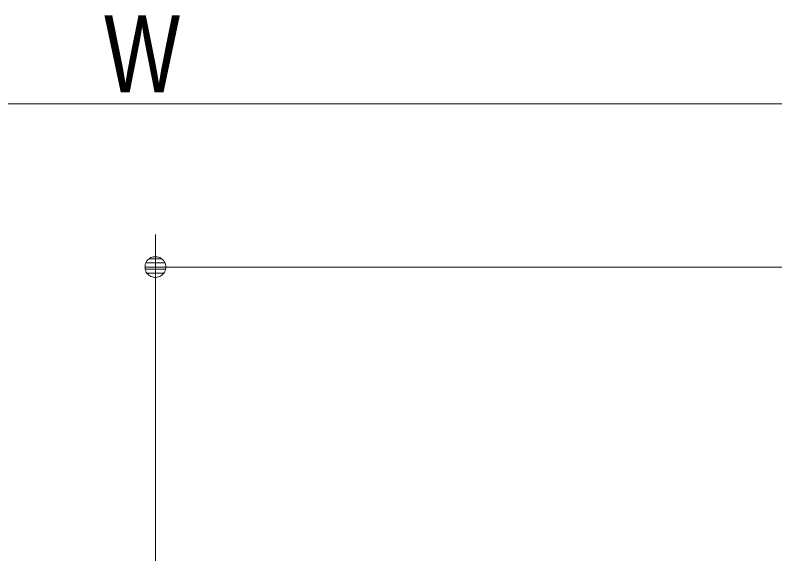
# Model space of a CAD drawing. Units: millimetres, scale not verified. Extents: x -6062 to 6062, y -3045 to 3045.
# Drawn here: x -3373.3 to -2908.2, y 1359.5 to 1693.8 of the extents above; entities that cross this region are included whole.
import ezdxf
from ezdxf.enums import TextEntityAlignment as Align

# ---------------------------------------------------------------- set-up
doc = ezdxf.new("R2010")
doc.units = ezdxf.units.MM
doc.header["$LTSCALE"] = 20
doc.layers.add('0-1_0', color=7, linetype='Continuous', lineweight=9)
doc.layers.add('0-2_2寸法-1', color=7, linetype='Continuous', lineweight=9)
doc.styles.add('ＭＳ Ｐゴシック', font='')
doc.styles.get('ＭＳ Ｐゴシック').set_extended_font_data('MS PGothic')

# ---------------------------------------------------------------- blocks, each defined once
blk = doc.blocks.new('_Dot')
at = {"layer": '0-1_0'}
for p, q in [((-10, 0), (-20, 0)), ((9.78, 2), (-9.78, 2)), ((7.99, 6), (-7.99, 6)), ((9.16, -3.98), (-9.16, -3.98)), ((6, -7.98), (-6, -7.98))]:
    blk.add_line(p, q, dxfattribs=at)
for points in [[(10, 0), (9.92, 1.25), (9.69, 2.49), (9.3, 3.68), (8.76, 4.82), (8.09, 5.88), (7.29, 6.85), (6.37, 7.71), (5.36, 8.44), (4.26, 9.05), (3.09, 9.51), (1.87, 9.82), (0.63, 9.98), (-0.63, 9.98), (-1.87, 9.82), (-3.09, 9.51), (-4.26, 9.05), (-5.36, 8.44), (-6.37, 7.71), (-7.29, 6.85), (-8.09, 5.88), (-8.76, 4.82), (-9.3, 3.68), (-9.69, 2.49), (-9.92, 1.25), (-10, 0), (0, 0)], [(-10, 0), (-9.92, -1.25), (-9.69, -2.49), (-9.3, -3.68), (-8.76, -4.82), (-8.09, -5.88), (-7.29, -6.85), (-6.37, -7.71), (-5.36, -8.44), (-4.26, -9.05), (-3.09, -9.51), (-1.87, -9.82), (-0.63, -9.98), (0.63, -9.98), (1.87, -9.82), (3.09, -9.51), (4.26, -9.05), (5.36, -8.44), (6.37, -7.71), (7.29, -6.85), (8.09, -5.88), (8.76, -4.82), (9.3, -3.68), (9.69, -2.49), (9.92, -1.25), (10, 0), (0, 0)]]:
    blk.add_lwpolyline(points, close=True, dxfattribs=at)

msp = doc.modelspace()

# ---------------------------------------------------------------- linework, layer by layer
at = {"layer": '0-2_2寸法-1'}
for p, q in [((-2109.21, 1639.54), (-4481.79, 1639.54)), ((-3287.5, 1359.54), (-3287.5, 1559.54)), ((-2121.21, 1539.54), (-3274.79, 1539.54))]:
    msp.add_line(p, q, dxfattribs=at)

# ---------------------------------------------------------------- block references
at = {"layer": '0-2_2寸法-1', "xscale": 0.6356201, "yscale": 0.6356201, "rotation": 180}
msp.add_blockref('_Dot', (-3287.5, 1539.54), dxfattribs=at)

# ---------------------------------------------------------------- texts
at = {"layer": '0-2_2寸法-1', "style": 'ＭＳ Ｐゴシック', "width": 0.8}
msp.add_text('W', height=47.21, dxfattribs=at).set_placement((-3318.96, 1632.47), align=Align.BOTTOM_LEFT)

doc.saveas('drawing.dxf')
